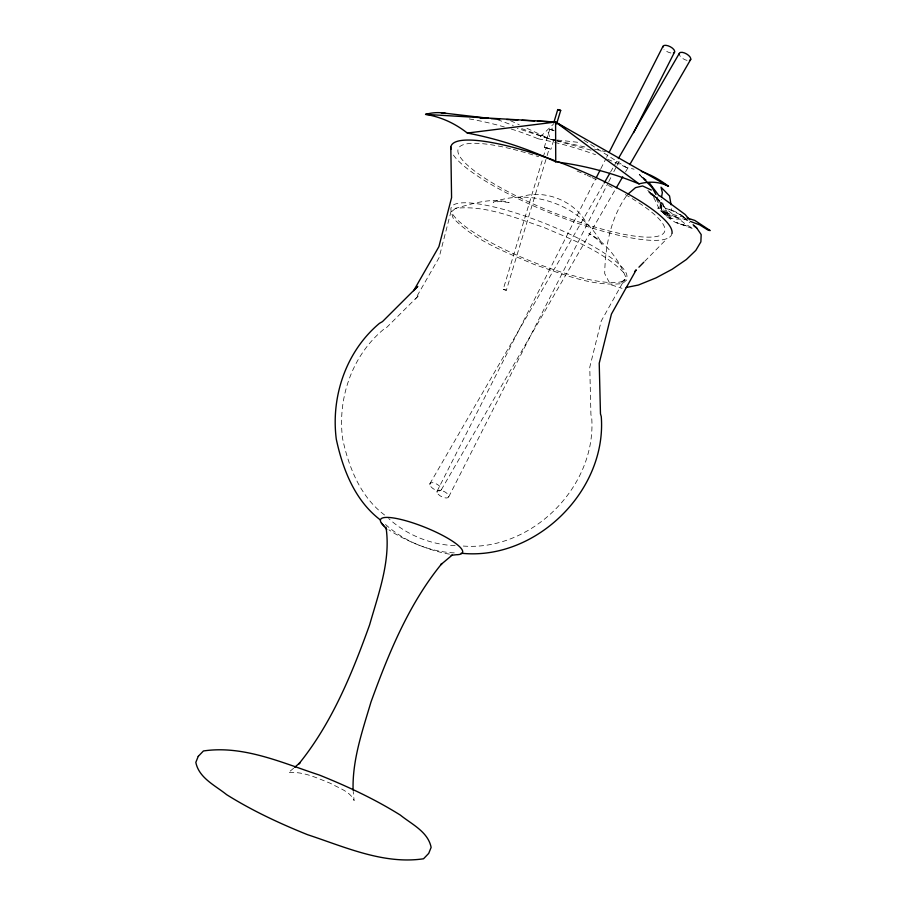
<?xml version="1.0" encoding="UTF-8"?>
<svg xmlns="http://www.w3.org/2000/svg" width="906" height="906" viewBox="0 0 906 906"><rect width="100%" height="100%" fill="white"/><g stroke="black" fill="none" stroke-linecap="round" stroke-linejoin="round"><path stroke-width="0.68" stroke-dasharray="4.53 3.4" d="M661.289 202.298L660.768 209.399L668.22 216.081L669.285 216.149L671.686 208.674M553.713 140.203L550.927 149.252L544.325 147.236L549.772 129.23L553.736 130.17M545.956 159.467L506.363 290.237L504.902 289.92L503.226 289.308L542.819 158.539M543.226 157.191L546.08 147.757L547.541 148.074L549.217 148.686L546.363 158.12M554.2 130.781L551.641 129.785L553.272 124.394M437.009 491.358L595.706 178.81M600.825 168.72L605.944 158.641M606.578 157.384L607.858 154.858M448.742 496.828L608.073 183.012M608.719 181.755L611.278 176.715M613.838 171.676L616.397 166.636M617.031 165.368L619.591 160.328M429.874 483.77L603.464 184.246M610.553 172.015L617.632 159.796M441.313 489.784L615.616 189.026M625.536 171.914L628.379 167.021M626.329 196.058C610.531 218.493 605.208 246.579 604.698 273.589L610.44 284.597L622.026 288.346M622.988 281.132A94.564 20.147 21.9 0 1 474.2 232.695A94.564 20.147 21.9 0 1 519.546 214.201A94.564 20.147 21.9 0 1 622.988 281.132L620.701 283.465L624.562 279.444L601.233 321.052L589.761 367.236L590.938 414.846L591.675 417.304C596.997 486.488 531.199 552.184 461.901 545.933M644.755 261.268L667.076 238.561M511.256 129.048A412.683 364.303 -65.9 0 1 538.266 138.833L552.694 124.835M551.641 129.785L553.747 130.317M544.325 147.236L550.984 149.207M549.195 148.709L546.159 147.803M503.226 289.308L506.363 290.237M455.503 208.335L451.29 211.993L453.068 217.95C474.891 240.939 505.888 252.106 534.347 264.518C562.683 273.872 592.139 286.942 622.581 283.544L626.782 279.897C619.863 260.86 607.009 243.227 588.911 233.363L597.247 239.309L602.15 244.36C583.136 206.511 532.773 187.293 493.215 202.208L499.58 201.506L509.161 202.502C490.995 197.315 473.011 203.601 455.503 208.335C485.933 204.949 515.401 218.006 543.736 227.372C572.196 239.773 603.181 250.939 625.015 273.929M293.646 768.175L288.357 772.716C303.034 771.063 317.157 778.129 330.497 783.339C338.618 788.118 350.18 791.278 354.121 800.564L353.227 791.482M518.413 197.78C542.988 187.904 575.593 200.668 587.122 224.371M647.733 190.339L657.405 198.686L649.285 191.438M455.118 545.605C430.848 544.891 406.579 534.902 388.663 518.538M454.291 552.887C428.289 551.72 402.502 540.554 383.578 522.705M556.001 139.852L550.372 139.218L517.326 128.358M557.405 140.011L578.492 142.367M686.997 219.965C676.85 216.715 665.253 216.794 657.677 208.052C665.933 207.259 677.507 211.336 684.811 217.87M555.888 140.464L550.372 139.218L519.931 127.95M557.269 140.77L584.834 146.965M594.483 149.139L605.514 151.619M684.687 217.44L666.397 212.831C668.741 222.344 681.244 217.191 687.858 220.498M657.167 196.919L662.218 209.592L666.612 215.356L667.982 215.696L665.038 210.26L661.584 199.388M591.074 150.192L550.372 139.218L526.703 128.21M553.34 130.532L549.772 129.23M555.355 140.736L550.372 139.218L547.575 130.498M676.306 217.157L662.241 211.676M497.417 119.615L513.306 125.504M510.497 120.691L519.229 124.745M669.443 209.252L681.64 215.492L689.749 222.57M584.03 140.271L626.703 167.633A412.683 191.891 -75.2 0 1 634.121 169.207M687.326 219.728L679.851 214.258L684.959 218.029M646.533 180.237L639.24 174.371L645.344 180.487M660.021 201.019L648.583 191.778L657.405 198.686L654.551 196.07L661.573 202.819L671.301 218.742C659.817 214.303 660.214 201.03 652.003 193.703M384.574 514.993C360.418 496.884 348.708 467.337 342.604 438.674C337.406 398.515 351.845 356.024 383.147 329.761L386.035 328.097L419.195 295.016L415.322 299.059L439.059 257.678L450.973 211.608L450.928 208.289M646.975 181.913L641.527 176.806L644.019 179.139M645.163 180.215L639.24 174.371L645.151 180.407M659.93 202.899L666.612 215.356M687.042 60.385A6.489 2.933 30.1 0 1 679.568 55.243M538.266 138.833A412.683 393.295 -85.3 0 1 553.441 142.095M554.699 142.401A412.683 393.295 -85.3 0 1 595.559 154.7M607.666 159.343A412.683 393.295 -85.3 0 1 626.714 167.633M469.274 118.924A412.683 364.303 -65.9 0 1 504.37 126.976M670.938 53.001A6.489 2.899 26.9 0 1 663.996 49.252M449.455 554.132A44.201 9.411 21.9 0 1 388.98 529.851M671.992 233.442A118.845 25.323 21.9 0 1 571.448 221.121A118.845 25.323 21.9 0 1 453.442 155.073M625.333 194.564A111.2 23.692 21.9 0 1 633.509 235.945A111.2 23.692 21.9 0 1 478.04 173.556A111.2 23.692 21.9 0 1 511.777 148.992M513.26 149.354A111.2 23.692 21.9 0 1 538.628 156.727M577.099 171.053A111.2 23.692 21.9 0 1 586.001 174.881M587.247 175.436A111.2 23.692 21.9 0 1 590.972 177.1M592.196 177.667A111.2 23.692 21.9 0 1 598.56 180.634M608.504 185.515A111.2 23.692 21.9 0 1 612.105 187.349M685.276 225.458L675.242 222.332L666.51 216.5L659.07 208.607L654.313 198.618L648.741 191.834L660.044 202.129L666.035 208.901L684.483 223.306L693.283 228.878L676.182 222.57L686.975 226.058L685.276 225.458M430.871 486.647A6.489 2.933 30.1 0 0 440.882 490.406A6.489 2.933 30.1 0 0 435.027 483.272A6.489 2.933 30.1 0 0 430.871 486.647M438.108 494.132A6.489 2.899 26.9 0 0 448.311 497.462A6.489 2.899 26.9 0 0 442.207 490.69A6.489 2.899 26.9 0 0 438.108 494.132"/><path stroke-width="1.36" d="M661.482 197.349L662.354 192.593L661.018 187.18L669.545 195.956L671.04 204.745M553.679 123.046L557.756 109.569L559.115 109.864L560.689 110.43L556.601 123.918M596.341 177.542L600.18 169.988M609.138 152.344L662.898 46.478M633.668 132.604L674.63 51.948M604.177 183.023L609.84 173.239M618.345 158.573L679.285 53.431M616.329 187.802L622.705 176.806M629.795 164.575L690.723 59.434M634.596 271.54L636.238 269.829L611.425 314.088L599.228 363.227L600.474 413.872L601.256 416.488C607.009 490.859 535.571 561.108 461.177 553.226M638.934 267.191L643.781 262.253M560.667 110.453L557.756 109.569M627.971 194.122L635.525 187.644L642.581 185.957L651.323 190.056M294.699 767.269L299.988 762.727L298.787 763.973C331.856 723.192 352.004 673.792 369.625 624.823C378.606 593.215 391.064 560.361 385.967 527.02M452.23 555.084L440.701 564.755L441.901 563.509C408.742 603.974 388.685 653.249 370.996 701.98C362.513 730.632 352.208 759.975 353.102 790.191M626.125 287.508L638.424 285.028L656.057 277.87L672.161 269.252L686.363 259.512L695.819 250.384L700.87 241.879L701.176 234.575L697.099 228.584M467.315 133.046L555.582 122.027L668.458 186.296A412.683 121.914 -72 0 0 639.07 183.895A412.683 364.303 -65.9 0 0 555.752 161.834A401.29 382.445 -85.3 0 0 467.315 133.046A401.29 186.602 -75.2 0 0 425.56 114.383A401.29 118.55 -72 0 1 445.922 113.465M451.12 555.333L456.33 554.721A44.201 9.411 21.9 0 0 424.529 527.122A44.201 9.411 21.9 0 0 383.929 525.842M480.112 118.097L482.898 118.244M491.29 118.675L499.67 119.116M506.658 119.479L517.847 120.068M522.037 120.283L534.619 120.94M537.417 121.087L555.582 122.027L639.07 183.895M425.56 114.383L555.582 122.027L555.752 161.846M441.109 112.752L488.504 118.267M687.088 217.95L694.845 220.452L710.179 230.566L708.028 230.101L699.726 224.881L690.497 221.472M556.771 122.786L565.061 128.108M659.919 195.877L685.072 214.462L689.67 219.796M693.996 225.956L696.884 228.086L693.101 224.722M380.475 520.01C355.016 500.78 342.785 469.501 336.296 439.229C330.769 396.5 346.126 351.302 379.421 323.363L382.502 321.585L417.768 286.398L413.646 290.701L438.9 246.67L451.573 197.655L450.814 147.01M646.137 181.415L652.048 187.451L655.967 194.575M649.07 182.559L659.149 195.911M381.392 522.989L386.771 529.5M679.228 54.269A6.489 2.933 30.1 0 1 686.691 54.02A6.489 2.933 30.1 0 1 689.489 60.453M641.357 171.404A412.683 191.891 -75.2 0 1 644.913 172.729M646.08 173.205A412.683 191.891 -75.2 0 1 648.413 174.212M649.579 174.745A412.683 191.891 -75.2 0 1 668.458 186.296M662.864 47.293A6.489 2.899 26.9 0 1 670.395 46.795A6.489 2.899 26.9 0 1 673.396 52.978M450.848 149.388A118.845 25.323 21.9 0 1 554.008 160.271M557.96 161.732A118.845 25.323 21.9 0 1 671.992 233.442M198.244 756.363L195.821 762.365C198.924 778.039 215.288 785.491 226.636 794.664C252.219 810.677 279.637 823.452 307.61 834.709C344.722 846.895 383.68 864.732 423.544 858.775L428.719 853.384L431.131 847.382C428.028 831.708 411.664 824.256 400.327 815.083C374.733 799.069 347.326 786.295 319.354 775.049C282.23 762.852 243.272 745.015 203.42 750.972L198.244 756.363"/></g></svg>
